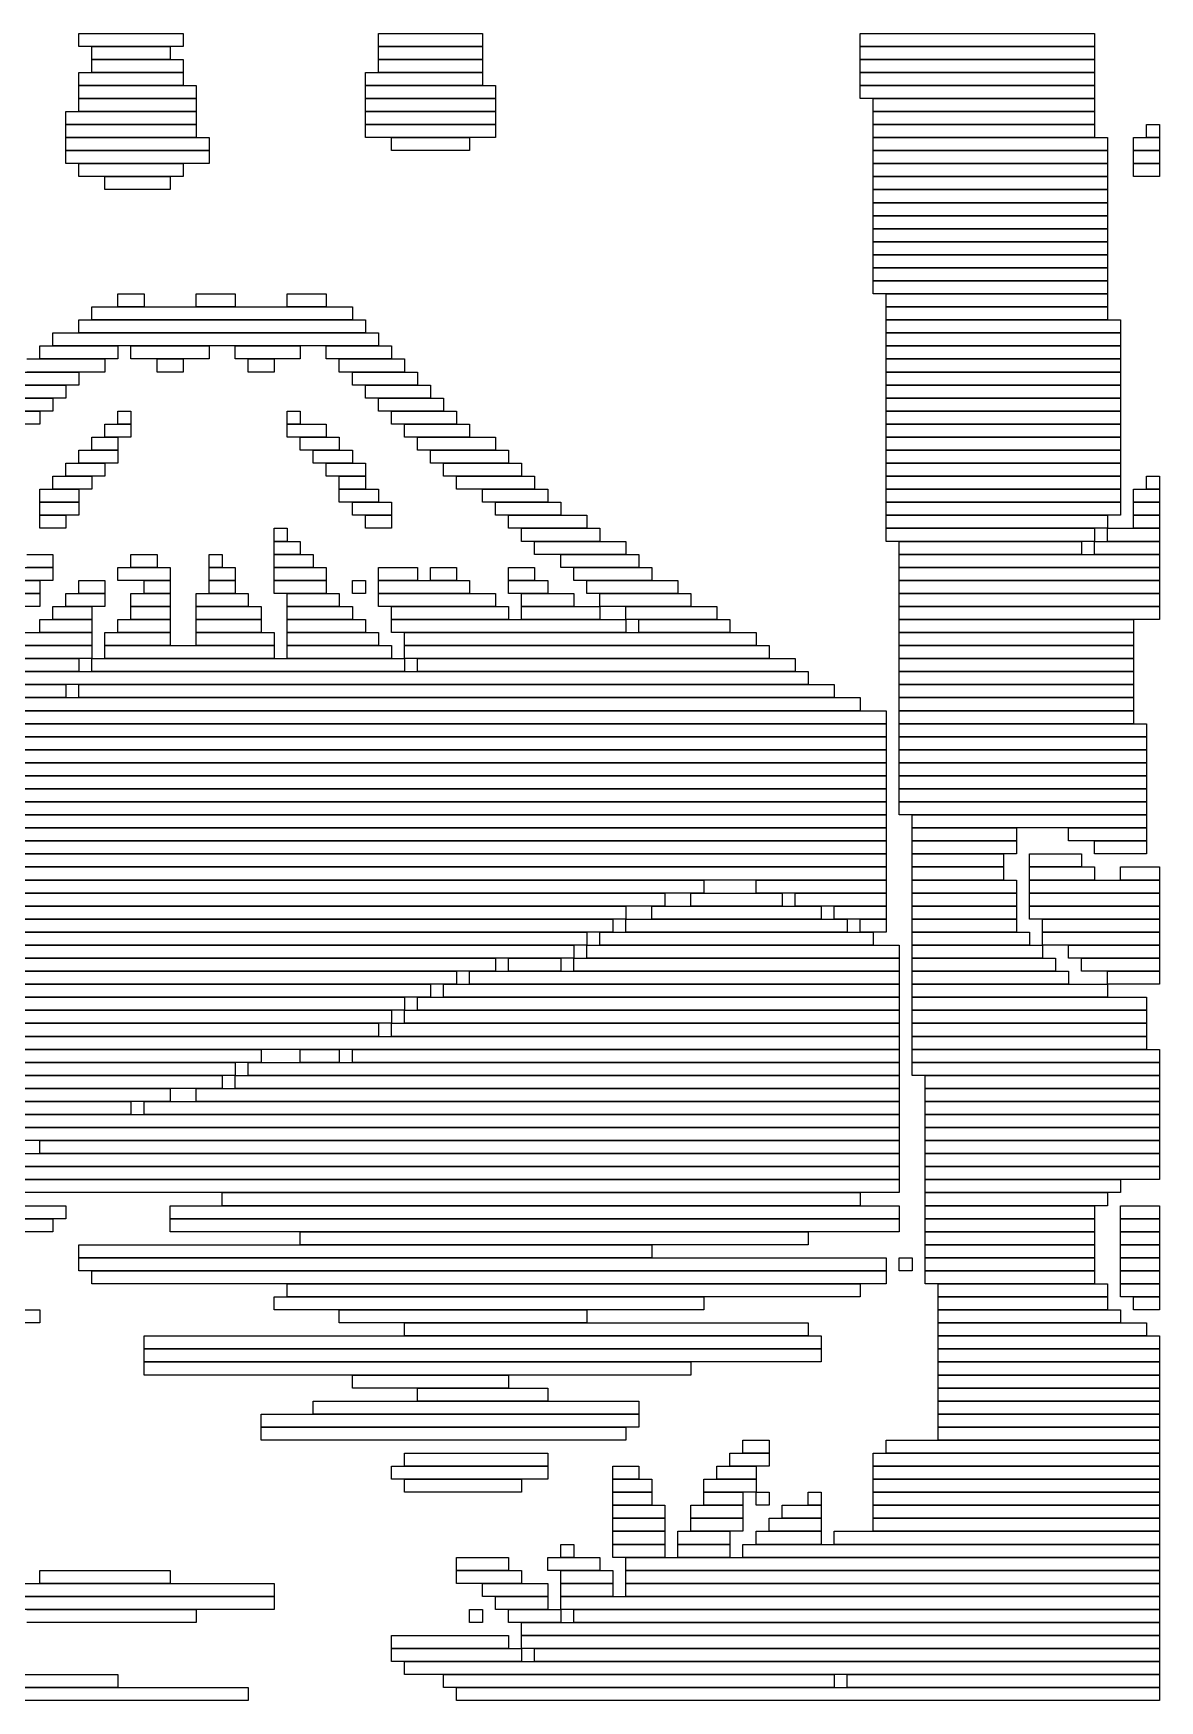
# Model space of a CAD drawing. Extents: x 432 to 591, y 448 to 576.
# Drawn here: x 504.5 to 591, y 448 to 576 of the extents above; entities that cross this region are included whole.
import ezdxf

# ---------------------------------------------------------------- set-up
doc = ezdxf.new("R2010")
doc.units = 0

msp = doc.modelspace()

# ---------------------------------------------------------------- linework, layer by layer
for p, q in [((508, 576), (516, 576)), ((508, 575), (508, 576)), ((516, 576), (516, 575)), ((531, 576), (539, 576)), ((531, 575), (531, 576)), ((539, 576), (539, 575)), ((568, 576), (586, 576)), ((568, 575), (568, 576)), ((586, 576), (586, 575)), ((516, 575), (508, 575)), ((509, 575), (515, 575)), ((509, 574), (509, 575)), ((515, 575), (515, 574)), ((539, 575), (531, 575)), ((531, 575), (539, 575)), ((531, 574), (531, 575)), ((539, 575), (539, 574)), ((586, 575), (568, 575)), ((568, 575), (586, 575)), ((568, 574), (568, 575)), ((586, 575), (586, 574)), ((515, 574), (509, 574)), ((509, 574), (516, 574)), ((509, 573), (509, 574)), ((516, 574), (516, 573)), ((539, 574), (531, 574)), ((531, 574), (539, 574)), ((531, 573), (531, 574)), ((539, 574), (539, 573)), ((586, 574), (568, 574)), ((568, 574), (586, 574)), ((568, 573), (568, 574)), ((586, 574), (586, 573)), ((508, 573), (516, 573)), ((508, 572), (508, 573)), ((516, 573), (509, 573)), ((516, 573), (516, 572)), ((530, 573), (539, 573)), ((530, 572), (530, 573)), ((539, 573), (531, 573)), ((539, 573), (539, 572)), ((586, 573), (568, 573)), ((568, 573), (586, 573)), ((568, 572), (568, 573)), ((586, 573), (586, 572)), ((516, 572), (508, 572)), ((508, 572), (517, 572)), ((508, 571), (508, 572)), ((517, 571), (508, 571)), ((508, 571), (517, 571)), ((508, 570), (508, 571)), ((517, 572), (517, 571)), ((517, 571), (517, 570)), ((539, 572), (530, 572)), ((530, 572), (540, 572)), ((530, 571), (530, 572)), ((540, 571), (530, 571)), ((530, 571), (540, 571)), ((530, 570), (530, 571)), ((540, 572), (540, 571)), ((540, 571), (540, 570)), ((586, 572), (568, 572)), ((568, 572), (586, 572)), ((568, 571), (568, 572)), ((586, 571), (568, 571)), ((569, 571), (586, 571)), ((569, 570), (569, 571)), ((586, 572), (586, 571)), ((586, 571), (586, 570)), ((507, 570), (517, 570)), ((507, 569), (507, 570)), ((517, 570), (508, 570)), ((517, 570), (517, 569)), ((540, 570), (530, 570)), ((530, 570), (540, 570)), ((530, 569), (530, 570)), ((540, 570), (540, 569)), ((586, 570), (569, 570)), ((569, 570), (586, 570)), ((569, 569), (569, 570)), ((586, 570), (586, 569)), ((517, 569), (507, 569)), ((507, 569), (517, 569)), ((507, 568), (507, 569)), ((517, 569), (517, 568)), ((540, 569), (530, 569)), ((530, 569), (540, 569)), ((530, 568), (530, 569)), ((540, 569), (540, 568)), ((586, 569), (569, 569)), ((569, 569), (586, 569)), ((569, 568), (569, 569)), ((586, 569), (586, 568)), ((590, 569), (591, 569)), ((590, 568), (590, 569)), ((591, 569), (591, 568)), ((517, 568), (507, 568)), ((507, 568), (518, 568)), ((507, 567), (507, 568)), ((518, 568), (518, 567)), ((540, 568), (530, 568)), ((532, 568), (538, 568)), ((532, 567), (532, 568)), ((538, 568), (538, 567)), ((586, 568), (569, 568)), ((569, 568), (587, 568)), ((569, 567), (569, 568)), ((587, 568), (587, 567)), ((589, 568), (591, 568)), ((589, 567), (589, 568)), ((591, 568), (590, 568)), ((591, 568), (591, 567)), ((518, 567), (507, 567)), ((507, 567), (518, 567)), ((507, 566), (507, 567)), ((518, 566), (507, 566)), ((508, 566), (516, 566)), ((508, 565), (508, 566)), ((516, 566), (516, 565)), ((518, 567), (518, 566)), ((538, 567), (532, 567)), ((587, 567), (569, 567)), ((569, 567), (587, 567)), ((569, 566), (569, 567)), ((587, 566), (569, 566)), ((569, 566), (587, 566)), ((569, 565), (569, 566)), ((587, 567), (587, 566)), ((587, 566), (587, 565)), ((591, 567), (589, 567)), ((589, 567), (591, 567)), ((589, 566), (589, 567)), ((591, 566), (589, 566)), ((589, 566), (591, 566)), ((589, 565), (589, 566)), ((591, 567), (591, 566)), ((591, 566), (591, 565)), ((516, 565), (508, 565)), ((510, 565), (515, 565)), ((510, 564), (510, 565)), ((515, 565), (515, 564)), ((587, 565), (569, 565)), ((569, 565), (587, 565)), ((569, 564), (569, 565)), ((587, 565), (587, 564)), ((591, 565), (589, 565)), ((515, 564), (510, 564)), ((587, 564), (569, 564)), ((569, 564), (587, 564)), ((569, 563), (569, 564)), ((587, 564), (587, 563)), ((587, 563), (569, 563)), ((569, 563), (587, 563)), ((569, 562), (569, 563)), ((587, 562), (569, 562)), ((569, 562), (587, 562)), ((569, 561), (569, 562)), ((587, 563), (587, 562)), ((587, 562), (587, 561)), ((587, 561), (569, 561)), ((569, 561), (587, 561)), ((569, 560), (569, 561)), ((587, 561), (587, 560)), ((587, 560), (569, 560)), ((569, 560), (587, 560)), ((569, 559), (569, 560)), ((587, 560), (587, 559)), ((587, 559), (569, 559)), ((569, 559), (587, 559)), ((569, 558), (569, 559)), ((587, 559), (587, 558)), ((587, 558), (569, 558)), ((569, 558), (587, 558)), ((569, 557), (569, 558)), ((587, 557), (569, 557)), ((569, 557), (587, 557)), ((569, 556), (569, 557)), ((587, 558), (587, 557)), ((587, 557), (587, 556)), ((511, 556), (513, 556)), ((511, 555), (511, 556)), ((513, 556), (513, 555)), ((517, 556), (520, 556)), ((517, 555), (517, 556)), ((520, 556), (520, 555)), ((524, 556), (527, 556)), ((524, 555), (524, 556)), ((527, 556), (527, 555)), ((587, 556), (569, 556)), ((570, 556), (587, 556)), ((570, 555), (570, 556)), ((587, 556), (587, 555)), ((509, 555), (529, 555)), ((509, 554), (509, 555)), ((513, 555), (511, 555)), ((520, 555), (517, 555)), ((527, 555), (524, 555)), ((529, 555), (529, 554)), ((587, 555), (570, 555)), ((570, 555), (587, 555)), ((570, 554), (570, 555)), ((587, 555), (587, 554)), ((506, 553), (531, 553)), ((506, 552), (506, 553)), ((508, 554), (530, 554)), ((508, 553), (508, 554)), ((530, 553), (508, 553)), ((529, 554), (509, 554)), ((530, 554), (530, 553)), ((531, 553), (531, 552)), ((587, 554), (570, 554)), ((570, 554), (588, 554)), ((570, 553), (570, 554)), ((588, 553), (570, 553)), ((570, 553), (588, 553)), ((570, 552), (570, 553)), ((588, 554), (588, 553)), ((588, 553), (588, 552)), ((505, 552), (511, 552)), ((505, 551), (505, 552)), ((531, 552), (506, 552)), ((511, 552), (511, 551)), ((512, 552), (518, 552)), ((512, 551), (512, 552)), ((518, 552), (518, 551)), ((520, 552), (525, 552)), ((520, 551), (520, 552)), ((525, 552), (525, 551)), ((527, 552), (532, 552)), ((527, 551), (527, 552)), ((532, 552), (532, 551)), ((588, 552), (570, 552)), ((570, 552), (588, 552)), ((570, 551), (570, 552)), ((588, 552), (588, 551)), ((504, 551), (510, 551)), ((511, 551), (505, 551)), ((510, 551), (510, 550)), ((518, 551), (512, 551)), ((514, 551), (516, 551)), ((514, 550), (514, 551)), ((516, 551), (516, 550)), ((525, 551), (520, 551)), ((521, 551), (523, 551)), ((521, 550), (521, 551)), ((523, 551), (523, 550)), ((532, 551), (527, 551)), ((528, 551), (533, 551)), ((528, 550), (528, 551)), ((533, 551), (533, 550)), ((588, 551), (570, 551)), ((570, 551), (588, 551)), ((570, 550), (570, 551)), ((588, 551), (588, 550)), ((503, 550), (508, 550)), ((510, 550), (504, 550)), ((508, 550), (508, 549)), ((516, 550), (514, 550)), ((523, 550), (521, 550)), ((533, 550), (528, 550)), ((529, 550), (534, 550)), ((529, 549), (529, 550)), ((534, 550), (534, 549)), ((588, 550), (570, 550)), ((570, 550), (588, 550)), ((570, 549), (570, 550)), ((588, 550), (588, 549)), ((501, 548), (506, 548)), ((502, 549), (507, 549)), ((507, 548), (502, 548)), ((508, 549), (503, 549)), ((506, 548), (506, 547)), ((507, 549), (507, 548)), ((534, 549), (529, 549)), ((530, 549), (535, 549)), ((530, 548), (530, 549)), ((535, 548), (530, 548)), ((531, 548), (536, 548)), ((531, 547), (531, 548)), ((535, 549), (535, 548)), ((536, 548), (536, 547)), ((588, 549), (570, 549)), ((570, 549), (588, 549)), ((570, 548), (570, 549)), ((588, 548), (570, 548)), ((570, 548), (588, 548)), ((570, 547), (570, 548)), ((588, 549), (588, 548)), ((588, 548), (588, 547)), ((500, 547), (505, 547)), ((506, 547), (501, 547)), ((505, 547), (505, 546)), ((511, 547), (512, 547)), ((511, 546), (511, 547)), ((512, 547), (512, 546)), ((524, 547), (525, 547)), ((524, 546), (524, 547)), ((525, 547), (525, 546)), ((536, 547), (531, 547)), ((532, 547), (537, 547)), ((532, 546), (532, 547)), ((537, 547), (537, 546)), ((588, 547), (570, 547)), ((570, 547), (588, 547)), ((570, 546), (570, 547)), ((588, 547), (588, 546)), ((505, 546), (500, 546)), ((510, 546), (512, 546)), ((510, 545), (510, 546)), ((512, 546), (511, 546)), ((512, 546), (512, 545)), ((525, 546), (524, 546)), ((524, 546), (527, 546)), ((524, 545), (524, 546)), ((527, 546), (527, 545)), ((537, 546), (532, 546)), ((533, 546), (538, 546)), ((533, 545), (533, 546)), ((538, 546), (538, 545)), ((588, 546), (570, 546)), ((570, 546), (588, 546)), ((570, 545), (570, 546)), ((588, 546), (588, 545)), ((508, 544), (511, 544)), ((508, 543), (508, 544)), ((509, 545), (511, 545)), ((509, 544), (509, 545)), ((511, 544), (509, 544)), ((512, 545), (510, 545)), ((511, 545), (511, 544)), ((511, 544), (511, 543)), ((527, 545), (524, 545)), ((525, 545), (528, 545)), ((525, 544), (525, 545)), ((528, 544), (525, 544)), ((526, 544), (529, 544)), ((526, 543), (526, 544)), ((528, 545), (528, 544)), ((529, 544), (529, 543)), ((538, 545), (533, 545)), ((534, 545), (540, 545)), ((534, 544), (534, 545)), ((540, 544), (534, 544)), ((535, 544), (541, 544)), ((535, 543), (535, 544)), ((540, 545), (540, 544)), ((541, 544), (541, 543)), ((588, 545), (570, 545)), ((570, 545), (588, 545)), ((570, 544), (570, 545)), ((588, 544), (570, 544)), ((570, 544), (588, 544)), ((570, 543), (570, 544)), ((588, 545), (588, 544)), ((588, 544), (588, 543)), ((507, 543), (510, 543)), ((507, 542), (507, 543)), ((511, 543), (508, 543)), ((510, 543), (510, 542)), ((529, 543), (526, 543)), ((527, 543), (530, 543)), ((527, 542), (527, 543)), ((530, 543), (530, 542)), ((541, 543), (535, 543)), ((536, 543), (542, 543)), ((536, 542), (536, 543)), ((542, 543), (542, 542)), ((588, 543), (570, 543)), ((570, 543), (588, 543)), ((570, 542), (570, 543)), ((588, 543), (588, 542)), ((506, 542), (509, 542)), ((506, 541), (506, 542)), ((510, 542), (507, 542)), ((509, 542), (509, 541)), ((530, 542), (527, 542)), ((528, 542), (530, 542)), ((528, 541), (528, 542)), ((530, 542), (530, 541)), ((542, 542), (536, 542)), ((537, 542), (543, 542)), ((537, 541), (537, 542)), ((543, 542), (543, 541)), ((588, 542), (570, 542)), ((570, 542), (588, 542)), ((570, 541), (570, 542)), ((588, 542), (588, 541)), ((590, 542), (591, 542)), ((590, 541), (590, 542)), ((591, 542), (591, 541)), ((505, 541), (508, 541)), ((505, 540), (505, 541)), ((509, 541), (506, 541)), ((508, 541), (508, 540)), ((530, 541), (528, 541)), ((528, 541), (531, 541)), ((528, 540), (528, 541)), ((531, 541), (531, 540)), ((543, 541), (537, 541)), ((539, 541), (544, 541)), ((539, 540), (539, 541)), ((544, 541), (544, 540)), ((588, 541), (570, 541)), ((570, 541), (588, 541)), ((570, 540), (570, 541)), ((588, 541), (588, 540)), ((589, 541), (591, 541)), ((589, 540), (589, 541)), ((591, 541), (590, 541)), ((591, 541), (591, 540)), ((508, 540), (505, 540)), ((505, 540), (508, 540)), ((505, 539), (505, 540)), ((508, 539), (505, 539)), ((505, 539), (507, 539)), ((505, 538), (505, 539)), ((507, 539), (507, 538)), ((508, 540), (508, 539)), ((531, 540), (528, 540)), ((529, 540), (532, 540)), ((529, 539), (529, 540)), ((532, 539), (529, 539)), ((530, 539), (532, 539)), ((530, 538), (530, 539)), ((532, 540), (532, 539)), ((532, 539), (532, 538)), ((544, 540), (539, 540)), ((540, 540), (545, 540)), ((540, 539), (540, 540)), ((545, 539), (540, 539)), ((541, 539), (547, 539)), ((541, 538), (541, 539)), ((545, 540), (545, 539)), ((547, 539), (547, 538)), ((588, 540), (570, 540)), ((570, 540), (588, 540)), ((570, 539), (570, 540)), ((588, 539), (570, 539)), ((570, 539), (587, 539)), ((570, 538), (570, 539)), ((587, 539), (587, 538)), ((588, 540), (588, 539)), ((591, 540), (589, 540)), ((589, 540), (591, 540)), ((589, 539), (589, 540)), ((591, 539), (589, 539)), ((589, 539), (591, 539)), ((589, 538), (589, 539)), ((591, 540), (591, 539)), ((591, 539), (591, 538)), ((507, 538), (505, 538)), ((523, 538), (524, 538)), ((523, 537), (523, 538)), ((524, 538), (524, 537)), ((532, 538), (530, 538)), ((547, 538), (541, 538)), ((542, 538), (548, 538)), ((542, 537), (542, 538)), ((548, 538), (548, 537)), ((587, 538), (570, 538)), ((570, 538), (586, 538)), ((570, 537), (570, 538)), ((586, 538), (586, 537)), ((587, 538), (591, 538)), ((587, 537), (587, 538)), ((591, 538), (589, 538)), ((591, 538), (591, 537)), ((524, 537), (523, 537)), ((523, 537), (525, 537)), ((523, 536), (523, 537)), ((525, 537), (525, 536)), ((548, 537), (542, 537)), ((543, 537), (550, 537)), ((543, 536), (543, 537)), ((550, 537), (550, 536)), ((586, 537), (570, 537)), ((571, 537), (585, 537)), ((571, 536), (571, 537)), ((585, 537), (585, 536)), ((586, 537), (591, 537)), ((586, 536), (586, 537)), ((591, 537), (587, 537)), ((591, 537), (591, 536)), ((504, 536), (506, 536)), ((506, 536), (506, 535)), ((512, 536), (514, 536)), ((512, 535), (512, 536)), ((514, 536), (514, 535)), ((518, 536), (519, 536)), ((518, 535), (518, 536)), ((519, 536), (519, 535)), ((525, 536), (523, 536)), ((523, 536), (526, 536)), ((523, 535), (523, 536)), ((526, 536), (526, 535)), ((550, 536), (543, 536)), ((545, 536), (551, 536)), ((545, 535), (545, 536)), ((551, 536), (551, 535)), ((585, 536), (571, 536)), ((571, 536), (591, 536)), ((571, 535), (571, 536)), ((591, 536), (586, 536)), ((591, 536), (591, 535)), ((501, 534), (505, 534)), ((502, 535), (506, 535)), ((506, 534), (502, 534)), ((506, 535), (504, 535)), ((505, 534), (505, 533)), ((506, 535), (506, 534)), ((508, 534), (510, 534)), ((508, 533), (508, 534)), ((510, 534), (510, 533)), ((511, 535), (515, 535)), ((511, 534), (511, 535)), ((515, 534), (511, 534)), ((514, 535), (512, 535)), ((513, 534), (515, 534)), ((513, 533), (513, 534)), ((515, 535), (515, 534)), ((515, 534), (515, 533)), ((519, 535), (518, 535)), ((518, 535), (520, 535)), ((518, 534), (518, 535)), ((520, 534), (518, 534)), ((518, 534), (520, 534)), ((518, 533), (518, 534)), ((520, 535), (520, 534)), ((520, 534), (520, 533)), ((526, 535), (523, 535)), ((523, 535), (527, 535)), ((523, 534), (523, 535)), ((527, 534), (523, 534)), ((523, 534), (527, 534)), ((523, 533), (523, 534)), ((527, 535), (527, 534)), ((527, 534), (527, 533)), ((529, 534), (530, 534)), ((529, 533), (529, 534)), ((530, 534), (530, 533)), ((531, 535), (534, 535)), ((531, 534), (531, 535)), ((534, 534), (531, 534)), ((531, 534), (538, 534)), ((531, 533), (531, 534)), ((534, 535), (534, 534)), ((535, 535), (537, 535)), ((535, 534), (535, 535)), ((537, 534), (535, 534)), ((537, 535), (537, 534)), ((538, 534), (538, 533)), ((541, 535), (543, 535)), ((541, 534), (541, 535)), ((543, 534), (541, 534)), ((541, 534), (544, 534)), ((541, 533), (541, 534)), ((543, 535), (543, 534)), ((544, 534), (544, 533)), ((551, 535), (545, 535)), ((546, 535), (552, 535)), ((546, 534), (546, 535)), ((552, 534), (546, 534)), ((547, 534), (554, 534)), ((547, 533), (547, 534)), ((552, 535), (552, 534)), ((554, 534), (554, 533)), ((591, 535), (571, 535)), ((571, 535), (591, 535)), ((571, 534), (571, 535)), ((591, 534), (571, 534)), ((571, 534), (591, 534)), ((571, 533), (571, 534)), ((591, 535), (591, 534)), ((591, 534), (591, 533)), ((500, 533), (505, 533)), ((505, 533), (501, 533)), ((505, 533), (505, 532)), ((507, 533), (510, 533)), ((507, 532), (507, 533)), ((510, 533), (508, 533)), ((510, 533), (510, 532)), ((512, 533), (515, 533)), ((512, 532), (512, 533)), ((515, 533), (513, 533)), ((515, 533), (515, 532)), ((517, 533), (521, 533)), ((517, 532), (517, 533)), ((520, 533), (518, 533)), ((521, 533), (521, 532)), ((527, 533), (523, 533)), ((524, 533), (528, 533)), ((524, 532), (524, 533)), ((528, 533), (528, 532)), ((530, 533), (529, 533)), ((538, 533), (531, 533)), ((531, 533), (540, 533)), ((531, 532), (531, 533)), ((540, 533), (540, 532)), ((544, 533), (541, 533)), ((542, 533), (546, 533)), ((542, 532), (542, 533)), ((546, 533), (546, 532)), ((554, 533), (547, 533)), ((548, 533), (555, 533)), ((548, 532), (548, 533)), ((555, 533), (555, 532)), ((591, 533), (571, 533)), ((571, 533), (591, 533)), ((571, 532), (571, 533)), ((591, 533), (591, 532)), ((505, 532), (500, 532)), ((506, 532), (509, 532)), ((506, 531), (506, 532)), ((510, 532), (507, 532)), ((509, 532), (509, 531)), ((515, 532), (512, 532)), ((512, 532), (515, 532)), ((512, 531), (512, 532)), ((515, 532), (515, 531)), ((521, 532), (517, 532)), ((517, 532), (522, 532)), ((517, 531), (517, 532)), ((522, 532), (522, 531)), ((528, 532), (524, 532)), ((524, 532), (529, 532)), ((524, 531), (524, 532)), ((529, 532), (529, 531)), ((540, 532), (531, 532)), ((532, 532), (541, 532)), ((532, 531), (532, 532)), ((541, 532), (541, 531)), ((546, 532), (542, 532)), ((542, 532), (548, 532)), ((542, 531), (542, 532)), ((555, 532), (548, 532)), ((548, 532), (548, 531)), ((550, 532), (557, 532)), ((550, 531), (550, 532)), ((557, 532), (557, 531)), ((591, 532), (571, 532)), ((571, 532), (591, 532)), ((571, 531), (571, 532)), ((591, 532), (591, 531)), ((496, 530), (509, 530)), ((505, 531), (509, 531)), ((505, 530), (505, 531)), ((509, 530), (505, 530)), ((509, 531), (506, 531)), ((509, 531), (509, 530)), ((509, 530), (509, 529)), ((510, 530), (515, 530)), ((510, 529), (510, 530)), ((511, 531), (515, 531)), ((511, 530), (511, 531)), ((515, 530), (511, 530)), ((515, 531), (512, 531)), ((515, 531), (515, 530)), ((515, 530), (515, 529)), ((522, 531), (517, 531)), ((517, 531), (522, 531)), ((517, 530), (517, 531)), ((522, 530), (517, 530)), ((517, 530), (523, 530)), ((517, 529), (517, 530)), ((522, 531), (522, 530)), ((523, 530), (523, 529)), ((529, 531), (524, 531)), ((524, 531), (530, 531)), ((524, 530), (524, 531)), ((530, 530), (524, 530)), ((524, 530), (531, 530)), ((524, 529), (524, 530)), ((530, 531), (530, 530)), ((531, 530), (531, 529)), ((541, 531), (532, 531)), ((532, 531), (550, 531)), ((532, 530), (532, 531)), ((550, 530), (532, 530)), ((533, 530), (560, 530)), ((533, 529), (533, 530)), ((548, 531), (542, 531)), ((557, 531), (550, 531)), ((550, 531), (550, 530)), ((551, 531), (558, 531)), ((551, 530), (551, 531)), ((558, 530), (551, 530)), ((558, 531), (558, 530)), ((560, 530), (560, 529)), ((591, 531), (571, 531)), ((571, 531), (589, 531)), ((571, 530), (571, 531)), ((589, 530), (571, 530)), ((571, 530), (589, 530)), ((571, 529), (571, 530)), ((589, 531), (589, 530)), ((589, 530), (589, 529)), ((495, 529), (509, 529)), ((509, 529), (496, 529)), ((509, 529), (509, 528)), ((515, 529), (510, 529)), ((510, 529), (523, 529)), ((510, 528), (510, 529)), ((523, 529), (517, 529)), ((523, 529), (523, 528)), ((531, 529), (524, 529)), ((524, 529), (532, 529)), ((524, 528), (524, 529)), ((532, 529), (532, 528)), ((560, 529), (533, 529)), ((533, 529), (561, 529)), ((533, 528), (533, 529)), ((561, 529), (561, 528)), ((589, 529), (571, 529)), ((571, 529), (589, 529)), ((571, 528), (571, 529)), ((589, 529), (589, 528)), ((494, 528), (508, 528)), ((509, 528), (495, 528)), ((508, 528), (508, 527)), ((509, 528), (533, 528)), ((509, 527), (509, 528)), ((523, 528), (510, 528)), ((532, 528), (524, 528)), ((561, 528), (533, 528)), ((533, 528), (533, 527)), ((534, 528), (563, 528)), ((534, 527), (534, 528)), ((563, 528), (563, 527)), ((589, 528), (571, 528)), ((571, 528), (589, 528)), ((571, 527), (571, 528)), ((589, 528), (589, 527)), ((472, 527), (564, 527)), ((508, 527), (494, 527)), ((533, 527), (509, 527)), ((563, 527), (534, 527)), ((564, 527), (564, 526)), ((589, 527), (571, 527)), ((571, 527), (589, 527)), ((571, 526), (571, 527)), ((589, 527), (589, 526)), ((469, 525), (568, 525)), ((471, 526), (507, 526)), ((507, 525), (471, 525)), ((564, 526), (472, 526)), ((507, 526), (507, 525)), ((508, 526), (566, 526)), ((508, 525), (508, 526)), ((566, 525), (508, 525)), ((566, 526), (566, 525)), ((568, 525), (568, 524)), ((589, 526), (571, 526)), ((571, 526), (589, 526)), ((571, 525), (571, 526)), ((589, 525), (571, 525)), ((571, 525), (589, 525)), ((571, 524), (571, 525)), ((589, 526), (589, 525)), ((589, 525), (589, 524)), ((467, 524), (570, 524)), ((568, 524), (469, 524)), ((570, 524), (570, 523)), ((589, 524), (571, 524)), ((571, 524), (589, 524)), ((571, 523), (571, 524)), ((589, 524), (589, 523)), ((466, 523), (570, 523)), ((570, 523), (467, 523)), ((570, 523), (570, 522)), ((589, 523), (571, 523)), ((571, 523), (590, 523)), ((571, 522), (571, 523)), ((590, 523), (590, 522)), ((462, 521), (570, 521)), ((464, 522), (570, 522)), ((570, 521), (464, 521)), ((570, 522), (466, 522)), ((570, 522), (570, 521)), ((570, 521), (570, 520)), ((590, 522), (571, 522)), ((571, 522), (590, 522)), ((571, 521), (571, 522)), ((590, 521), (571, 521)), ((571, 521), (590, 521)), ((571, 520), (571, 521)), ((590, 522), (590, 521)), ((590, 521), (590, 520)), ((460, 520), (570, 520)), ((570, 520), (462, 520)), ((570, 520), (570, 519)), ((590, 520), (571, 520)), ((571, 520), (590, 520)), ((571, 519), (571, 520)), ((590, 520), (590, 519)), ((458, 519), (570, 519)), ((570, 519), (460, 519)), ((570, 519), (570, 518)), ((590, 519), (571, 519)), ((571, 519), (590, 519)), ((571, 518), (571, 519)), ((590, 519), (590, 518)), ((456, 518), (570, 518)), ((570, 518), (458, 518)), ((570, 518), (570, 517)), ((590, 518), (571, 518)), ((571, 518), (590, 518)), ((571, 517), (571, 518)), ((590, 518), (590, 517)), ((454, 517), (570, 517)), ((570, 516), (454, 516)), ((454, 516), (570, 516)), ((570, 517), (456, 517)), ((570, 517), (570, 516)), ((570, 516), (570, 515)), ((590, 517), (571, 517)), ((571, 517), (590, 517)), ((571, 516), (571, 517)), ((590, 516), (571, 516)), ((572, 516), (590, 516)), ((572, 515), (572, 516)), ((590, 517), (590, 516)), ((590, 516), (590, 515)), ((570, 515), (454, 515)), ((454, 515), (570, 515)), ((570, 515), (570, 514)), ((590, 515), (572, 515)), ((572, 515), (580, 515)), ((572, 514), (572, 515)), ((580, 515), (580, 514)), ((584, 515), (590, 515)), ((584, 514), (584, 515)), ((590, 515), (590, 514)), ((570, 514), (454, 514)), ((454, 514), (570, 514)), ((570, 514), (570, 513)), ((580, 514), (572, 514)), ((572, 514), (580, 514)), ((572, 513), (572, 514)), ((580, 514), (580, 513)), ((590, 514), (584, 514)), ((586, 514), (590, 514)), ((586, 513), (586, 514)), ((590, 514), (590, 513)), ((570, 513), (454, 513)), ((454, 513), (570, 513)), ((570, 512), (454, 512)), ((454, 512), (570, 512)), ((570, 513), (570, 512)), ((570, 512), (570, 511)), ((580, 513), (572, 513)), ((572, 513), (579, 513)), ((572, 512), (572, 513)), ((579, 512), (572, 512)), ((572, 512), (579, 512)), ((572, 511), (572, 512)), ((579, 513), (579, 512)), ((579, 512), (579, 511)), ((581, 513), (585, 513)), ((581, 512), (581, 513)), ((585, 512), (581, 512)), ((581, 512), (586, 512)), ((581, 511), (581, 512)), ((585, 513), (585, 512)), ((590, 513), (586, 513)), ((586, 512), (586, 511)), ((588, 512), (591, 512)), ((588, 511), (588, 512)), ((591, 512), (591, 511)), ((570, 511), (454, 511)), ((454, 511), (556, 511)), ((556, 511), (556, 510)), ((560, 511), (570, 511)), ((560, 510), (560, 511)), ((570, 511), (570, 510)), ((579, 511), (572, 511)), ((572, 511), (580, 511)), ((572, 510), (572, 511)), ((580, 511), (580, 510)), ((586, 511), (581, 511)), ((581, 511), (591, 511)), ((581, 510), (581, 511)), ((591, 511), (588, 511)), ((591, 511), (591, 510)), ((556, 510), (454, 510)), ((454, 510), (553, 510)), ((553, 510), (553, 509)), ((555, 510), (562, 510)), ((555, 509), (555, 510)), ((570, 510), (560, 510)), ((562, 510), (562, 509)), ((563, 510), (570, 510)), ((563, 509), (563, 510)), ((570, 510), (570, 509)), ((580, 510), (572, 510)), ((572, 510), (580, 510)), ((572, 509), (572, 510)), ((580, 510), (580, 509)), ((591, 510), (581, 510)), ((581, 510), (591, 510)), ((581, 509), (581, 510)), ((591, 510), (591, 509)), ((553, 509), (454, 509)), ((454, 509), (550, 509)), ((550, 509), (550, 508)), ((552, 509), (565, 509)), ((552, 508), (552, 509)), ((562, 509), (555, 509)), ((570, 509), (563, 509)), ((565, 509), (565, 508)), ((566, 509), (570, 509)), ((566, 508), (566, 509)), ((570, 509), (570, 508)), ((580, 509), (572, 509)), ((572, 509), (580, 509)), ((572, 508), (572, 509)), ((580, 509), (580, 508)), ((591, 509), (581, 509)), ((581, 509), (591, 509)), ((581, 508), (581, 509)), ((591, 509), (591, 508)), ((550, 508), (454, 508)), ((454, 508), (549, 508)), ((549, 507), (454, 507)), ((465, 507), (547, 507)), ((547, 507), (547, 506)), ((548, 507), (569, 507)), ((548, 506), (548, 507)), ((549, 508), (549, 507)), ((550, 508), (567, 508)), ((550, 507), (550, 508)), ((567, 507), (550, 507)), ((565, 508), (552, 508)), ((570, 508), (566, 508)), ((567, 508), (567, 507)), ((568, 508), (570, 508)), ((568, 507), (568, 508)), ((570, 507), (568, 507)), ((569, 507), (569, 506)), ((570, 508), (570, 507)), ((580, 508), (572, 508)), ((572, 508), (580, 508)), ((572, 507), (572, 508)), ((580, 507), (572, 507)), ((572, 507), (581, 507)), ((572, 506), (572, 507)), ((580, 508), (580, 507)), ((591, 508), (581, 508)), ((581, 507), (581, 506)), ((582, 508), (591, 508)), ((582, 507), (582, 508)), ((591, 507), (582, 507)), ((582, 507), (591, 507)), ((582, 506), (582, 507)), ((591, 508), (591, 507)), ((591, 507), (591, 506)), ((547, 506), (465, 506)), ((470, 506), (546, 506)), ((546, 506), (546, 505)), ((547, 506), (571, 506)), ((547, 505), (547, 506)), ((569, 506), (548, 506)), ((571, 506), (571, 505)), ((581, 506), (572, 506)), ((572, 506), (582, 506)), ((572, 505), (572, 506)), ((591, 506), (582, 506)), ((582, 506), (582, 505)), ((584, 506), (591, 506)), ((584, 505), (584, 506)), ((591, 506), (591, 505)), ((546, 505), (470, 505)), ((471, 505), (540, 505)), ((540, 505), (540, 504)), ((541, 505), (545, 505)), ((541, 504), (541, 505)), ((545, 505), (545, 504)), ((546, 505), (571, 505)), ((546, 504), (546, 505)), ((571, 505), (547, 505)), ((571, 505), (571, 504)), ((582, 505), (572, 505)), ((572, 505), (583, 505)), ((572, 504), (572, 505)), ((583, 505), (583, 504)), ((591, 505), (584, 505)), ((585, 505), (591, 505)), ((585, 504), (585, 505)), ((591, 505), (591, 504)), ((454, 504), (537, 504)), ((540, 504), (471, 504)), ((537, 504), (537, 503)), ((538, 504), (571, 504)), ((538, 503), (538, 504)), ((545, 504), (541, 504)), ((571, 504), (546, 504)), ((571, 504), (571, 503)), ((583, 504), (572, 504)), ((572, 504), (584, 504)), ((572, 503), (572, 504)), ((584, 504), (584, 503)), ((591, 504), (585, 504)), ((587, 504), (591, 504)), ((587, 503), (587, 504)), ((591, 504), (591, 503)), ((453, 503), (535, 503)), ((535, 502), (453, 502)), ((453, 502), (533, 502)), ((537, 503), (454, 503)), ((533, 502), (533, 501)), ((534, 502), (571, 502)), ((534, 501), (534, 502)), ((535, 503), (535, 502)), ((536, 503), (571, 503)), ((536, 502), (536, 503)), ((571, 502), (536, 502)), ((571, 503), (538, 503)), ((571, 503), (571, 502)), ((571, 502), (571, 501)), ((584, 503), (572, 503)), ((572, 503), (587, 503)), ((572, 502), (572, 503)), ((587, 502), (572, 502)), ((572, 502), (590, 502)), ((572, 501), (572, 502)), ((591, 503), (587, 503)), ((587, 503), (587, 502)), ((590, 502), (590, 501)), ((533, 501), (453, 501)), ((481, 501), (532, 501)), ((532, 501), (532, 500)), ((533, 501), (571, 501)), ((533, 500), (533, 501)), ((571, 501), (534, 501)), ((571, 501), (571, 500)), ((590, 501), (572, 501)), ((572, 501), (590, 501)), ((572, 500), (572, 501)), ((590, 501), (590, 500)), ((532, 500), (481, 500)), ((483, 500), (531, 500)), ((531, 500), (531, 499)), ((532, 500), (571, 500)), ((532, 499), (532, 500)), ((571, 500), (533, 500)), ((571, 500), (571, 499)), ((590, 500), (572, 500)), ((572, 500), (590, 500)), ((572, 499), (572, 500)), ((590, 500), (590, 499)), ((453, 499), (571, 499)), ((571, 498), (453, 498)), ((453, 498), (522, 498)), ((531, 499), (483, 499)), ((522, 498), (522, 497)), ((525, 498), (528, 498)), ((525, 497), (525, 498)), ((528, 498), (528, 497)), ((529, 498), (571, 498)), ((529, 497), (529, 498)), ((571, 499), (532, 499)), ((571, 499), (571, 498)), ((571, 498), (571, 497)), ((590, 499), (572, 499)), ((572, 499), (590, 499)), ((572, 498), (572, 499)), ((590, 498), (572, 498)), ((572, 498), (591, 498)), ((572, 497), (572, 498)), ((590, 499), (590, 498)), ((591, 498), (591, 497)), ((522, 497), (453, 497)), ((491, 497), (520, 497)), ((520, 497), (520, 496)), ((521, 497), (571, 497)), ((521, 496), (521, 497)), ((528, 497), (525, 497)), ((571, 497), (529, 497)), ((571, 497), (571, 496)), ((591, 497), (572, 497)), ((572, 497), (591, 497)), ((572, 496), (572, 497)), ((591, 497), (591, 496)), ((520, 496), (491, 496)), ((493, 496), (519, 496)), ((519, 496), (519, 495)), ((520, 496), (571, 496)), ((520, 495), (520, 496)), ((571, 496), (521, 496)), ((571, 496), (571, 495)), ((591, 496), (572, 496)), ((573, 496), (591, 496)), ((573, 495), (573, 496)), ((591, 496), (591, 495)), ((519, 495), (493, 495)), ((495, 495), (515, 495)), ((515, 495), (515, 494)), ((517, 495), (571, 495)), ((517, 494), (517, 495)), ((571, 495), (520, 495)), ((571, 495), (571, 494)), ((591, 495), (573, 495)), ((573, 495), (591, 495)), ((573, 494), (573, 495)), ((591, 495), (591, 494)), ((453, 493), (571, 493)), ((515, 494), (495, 494)), ((497, 494), (512, 494)), ((512, 493), (497, 493)), ((512, 494), (512, 493)), ((513, 494), (571, 494)), ((513, 493), (513, 494)), ((571, 493), (513, 493)), ((571, 494), (517, 494)), ((571, 494), (571, 493)), ((571, 493), (571, 492)), ((591, 494), (573, 494)), ((573, 494), (591, 494)), ((573, 493), (573, 494)), ((591, 493), (573, 493)), ((573, 493), (591, 493)), ((573, 492), (573, 493)), ((591, 494), (591, 493)), ((591, 493), (591, 492)), ((571, 492), (453, 492)), ((453, 492), (571, 492)), ((571, 492), (571, 491)), ((591, 492), (573, 492)), ((573, 492), (591, 492)), ((573, 491), (573, 492)), ((591, 492), (591, 491)), ((571, 491), (453, 491)), ((505, 491), (571, 491)), ((505, 490), (505, 491)), ((571, 491), (571, 490)), ((591, 491), (573, 491)), ((573, 491), (591, 491)), ((573, 490), (573, 491)), ((591, 491), (591, 490)), ((452, 489), (571, 489)), ((453, 490), (571, 490)), ((571, 489), (453, 489)), ((571, 490), (505, 490)), ((571, 490), (571, 489)), ((571, 489), (571, 488)), ((591, 490), (573, 490)), ((573, 490), (591, 490)), ((573, 489), (573, 490)), ((591, 489), (573, 489)), ((573, 489), (591, 489)), ((573, 488), (573, 489)), ((591, 490), (591, 489)), ((591, 489), (591, 488)), ((571, 488), (452, 488)), ((453, 488), (571, 488)), ((571, 488), (571, 487)), ((591, 488), (573, 488)), ((573, 488), (588, 488)), ((573, 487), (573, 488)), ((588, 488), (588, 487)), ((571, 487), (453, 487)), ((519, 487), (568, 487)), ((519, 486), (519, 487)), ((568, 487), (568, 486)), ((588, 487), (573, 487)), ((573, 487), (587, 487)), ((573, 486), (573, 487)), ((587, 487), (587, 486)), ((453, 486), (507, 486)), ((507, 486), (507, 485)), ((515, 486), (571, 486)), ((515, 485), (515, 486)), ((568, 486), (519, 486)), ((571, 486), (571, 485)), ((587, 486), (573, 486)), ((573, 486), (586, 486)), ((573, 485), (573, 486)), ((586, 486), (586, 485)), ((588, 486), (591, 486)), ((588, 485), (588, 486)), ((591, 486), (591, 485)), ((507, 485), (453, 485)), ((453, 485), (506, 485)), ((506, 484), (453, 484)), ((506, 485), (506, 484)), ((571, 485), (515, 485)), ((515, 485), (571, 485)), ((515, 484), (515, 485)), ((571, 484), (515, 484)), ((525, 484), (564, 484)), ((525, 483), (525, 484)), ((564, 484), (564, 483)), ((571, 485), (571, 484)), ((586, 485), (573, 485)), ((573, 485), (586, 485)), ((573, 484), (573, 485)), ((586, 484), (573, 484)), ((573, 484), (586, 484)), ((573, 483), (573, 484)), ((586, 485), (586, 484)), ((586, 484), (586, 483)), ((591, 485), (588, 485)), ((588, 485), (591, 485)), ((588, 484), (588, 485)), ((591, 484), (588, 484)), ((588, 484), (591, 484)), ((588, 483), (588, 484)), ((591, 485), (591, 484)), ((591, 484), (591, 483)), ((508, 483), (552, 483)), ((508, 482), (508, 483)), ((564, 483), (525, 483)), ((552, 483), (552, 482)), ((586, 483), (573, 483)), ((573, 483), (586, 483)), ((573, 482), (573, 483)), ((586, 483), (586, 482)), ((591, 483), (588, 483)), ((588, 483), (591, 483)), ((588, 482), (588, 483)), ((591, 483), (591, 482)), ((552, 482), (508, 482)), ((508, 482), (570, 482)), ((508, 481), (508, 482)), ((570, 482), (570, 481)), ((571, 482), (572, 482)), ((571, 481), (571, 482)), ((572, 482), (572, 481)), ((586, 482), (573, 482)), ((573, 482), (586, 482)), ((573, 481), (573, 482)), ((586, 482), (586, 481)), ((591, 482), (588, 482)), ((588, 482), (591, 482)), ((588, 481), (588, 482)), ((591, 482), (591, 481)), ((570, 481), (508, 481)), ((509, 481), (570, 481)), ((509, 480), (509, 481)), ((570, 480), (509, 480)), ((524, 480), (568, 480)), ((524, 479), (524, 480)), ((568, 480), (568, 479)), ((570, 481), (570, 480)), ((572, 481), (571, 481)), ((586, 481), (573, 481)), ((573, 481), (586, 481)), ((573, 480), (573, 481)), ((586, 480), (573, 480)), ((574, 480), (587, 480)), ((574, 479), (574, 480)), ((586, 481), (586, 480)), ((587, 480), (587, 479)), ((591, 481), (588, 481)), ((588, 481), (591, 481)), ((588, 480), (588, 481)), ((591, 480), (588, 480)), ((588, 480), (591, 480)), ((588, 479), (588, 480)), ((591, 481), (591, 480)), ((591, 480), (591, 479)), ((523, 479), (556, 479)), ((523, 478), (523, 479)), ((568, 479), (524, 479)), ((556, 479), (556, 478)), ((587, 479), (574, 479)), ((574, 479), (587, 479)), ((574, 478), (574, 479)), ((587, 479), (587, 478)), ((591, 479), (588, 479)), ((589, 479), (591, 479)), ((589, 478), (589, 479)), ((591, 479), (591, 478)), ((461, 478), (505, 478)), ((505, 478), (505, 477)), ((556, 478), (523, 478)), ((528, 478), (547, 478)), ((528, 477), (528, 478)), ((547, 478), (547, 477)), ((587, 478), (574, 478)), ((574, 478), (588, 478)), ((574, 477), (574, 478)), ((588, 478), (588, 477)), ((591, 478), (589, 478)), ((505, 477), (461, 477)), ((547, 477), (528, 477)), ((533, 477), (564, 477)), ((533, 476), (533, 477)), ((564, 477), (564, 476)), ((588, 477), (574, 477)), ((574, 477), (590, 477)), ((574, 476), (574, 477)), ((590, 477), (590, 476)), ((513, 476), (565, 476)), ((513, 475), (513, 476)), ((565, 475), (513, 475)), ((513, 475), (565, 475)), ((513, 474), (513, 475)), ((564, 476), (533, 476)), ((565, 476), (565, 475)), ((565, 475), (565, 474)), ((590, 476), (574, 476)), ((574, 476), (591, 476)), ((574, 475), (574, 476)), ((591, 475), (574, 475)), ((574, 475), (591, 475)), ((574, 474), (574, 475)), ((591, 476), (591, 475)), ((591, 475), (591, 474)), ((565, 474), (513, 474)), ((513, 474), (555, 474)), ((513, 473), (513, 474)), ((555, 474), (555, 473)), ((591, 474), (574, 474)), ((574, 474), (591, 474)), ((574, 473), (574, 474)), ((591, 474), (591, 473)), ((555, 473), (513, 473)), ((529, 473), (541, 473)), ((529, 472), (529, 473)), ((541, 473), (541, 472)), ((591, 473), (574, 473)), ((574, 473), (591, 473)), ((574, 472), (574, 473)), ((591, 473), (591, 472)), ((541, 472), (529, 472)), ((534, 472), (544, 472)), ((534, 471), (534, 472)), ((544, 472), (544, 471)), ((591, 472), (574, 472)), ((574, 472), (591, 472)), ((574, 471), (574, 472)), ((591, 472), (591, 471)), ((522, 470), (551, 470)), ((522, 469), (522, 470)), ((526, 471), (551, 471)), ((526, 470), (526, 471)), ((551, 470), (526, 470)), ((544, 471), (534, 471)), ((551, 471), (551, 470)), ((551, 470), (551, 469)), ((591, 471), (574, 471)), ((574, 471), (591, 471)), ((574, 470), (574, 471)), ((591, 470), (574, 470)), ((574, 470), (591, 470)), ((574, 469), (574, 470)), ((591, 471), (591, 470)), ((591, 470), (591, 469)), ((551, 469), (522, 469)), ((522, 469), (550, 469)), ((522, 468), (522, 469)), ((550, 469), (550, 468)), ((591, 469), (574, 469)), ((574, 469), (591, 469)), ((574, 468), (574, 469)), ((591, 469), (591, 468)), ((550, 468), (522, 468)), ((559, 468), (561, 468)), ((559, 467), (559, 468)), ((561, 468), (561, 467)), ((570, 468), (591, 468)), ((570, 467), (570, 468)), ((591, 468), (574, 468)), ((591, 468), (591, 467)), ((532, 466), (544, 466)), ((532, 465), (532, 466)), ((533, 467), (544, 467)), ((533, 466), (533, 467)), ((544, 466), (533, 466)), ((544, 467), (544, 466)), ((544, 466), (544, 465)), ((549, 466), (551, 466)), ((549, 465), (549, 466)), ((551, 466), (551, 465)), ((557, 466), (560, 466)), ((557, 465), (557, 466)), ((558, 467), (561, 467)), ((558, 466), (558, 467)), ((561, 466), (558, 466)), ((561, 467), (559, 467)), ((560, 466), (560, 465)), ((561, 467), (561, 466)), ((569, 467), (591, 467)), ((569, 466), (569, 467)), ((591, 466), (569, 466)), ((569, 466), (591, 466)), ((569, 465), (569, 466)), ((591, 467), (570, 467)), ((591, 467), (591, 466)), ((591, 466), (591, 465)), ((544, 465), (532, 465)), ((533, 465), (542, 465)), ((533, 464), (533, 465)), ((542, 465), (542, 464)), ((551, 465), (549, 465)), ((549, 465), (552, 465)), ((549, 464), (549, 465)), ((552, 465), (552, 464)), ((556, 465), (560, 465)), ((556, 464), (556, 465)), ((560, 465), (557, 465)), ((560, 465), (560, 464)), ((591, 465), (569, 465)), ((569, 465), (591, 465)), ((569, 464), (569, 465)), ((591, 465), (591, 464)), ((542, 464), (533, 464)), ((552, 464), (549, 464)), ((549, 464), (552, 464)), ((549, 463), (549, 464)), ((552, 464), (552, 463)), ((560, 464), (556, 464)), ((556, 464), (559, 464)), ((556, 463), (556, 464)), ((559, 464), (559, 463)), ((560, 464), (561, 464)), ((560, 463), (560, 464)), ((561, 464), (561, 463)), ((564, 464), (565, 464)), ((564, 463), (564, 464)), ((565, 464), (565, 463)), ((591, 464), (569, 464)), ((569, 464), (591, 464)), ((569, 463), (569, 464)), ((591, 464), (591, 463)), ((552, 463), (549, 463)), ((549, 463), (553, 463)), ((549, 462), (549, 463)), ((553, 463), (553, 462)), ((555, 463), (559, 463)), ((555, 462), (555, 463)), ((559, 463), (556, 463)), ((559, 463), (559, 462)), ((561, 463), (560, 463)), ((562, 463), (565, 463)), ((562, 462), (562, 463)), ((565, 463), (564, 463)), ((565, 463), (565, 462)), ((591, 463), (569, 463)), ((569, 463), (591, 463)), ((569, 462), (569, 463)), ((591, 463), (591, 462)), ((553, 462), (549, 462)), ((549, 462), (553, 462)), ((549, 461), (549, 462)), ((553, 461), (549, 461)), ((549, 461), (553, 461)), ((549, 460), (549, 461)), ((553, 462), (553, 461)), ((553, 461), (553, 460)), ((554, 461), (558, 461)), ((554, 460), (554, 461)), ((559, 462), (555, 462)), ((555, 462), (559, 462)), ((555, 461), (555, 462)), ((559, 461), (555, 461)), ((558, 461), (558, 460)), ((559, 462), (559, 461)), ((560, 461), (565, 461)), ((560, 460), (560, 461)), ((561, 462), (565, 462)), ((561, 461), (561, 462)), ((565, 461), (561, 461)), ((565, 462), (562, 462)), ((565, 462), (565, 461)), ((565, 461), (565, 460)), ((566, 461), (591, 461)), ((566, 460), (566, 461)), ((591, 462), (569, 462)), ((569, 462), (591, 462)), ((569, 461), (569, 462)), ((591, 461), (569, 461)), ((591, 462), (591, 461)), ((591, 461), (591, 460)), ((545, 460), (546, 460)), ((545, 459), (545, 460)), ((546, 460), (546, 459)), ((553, 460), (549, 460)), ((549, 460), (553, 460)), ((549, 459), (549, 460)), ((553, 460), (553, 459)), ((558, 460), (554, 460)), ((554, 460), (558, 460)), ((554, 459), (554, 460)), ((558, 460), (558, 459)), ((559, 460), (591, 460)), ((559, 459), (559, 460)), ((565, 460), (560, 460)), ((591, 460), (566, 460)), ((591, 460), (591, 459)), ((537, 459), (541, 459)), ((537, 458), (537, 459)), ((541, 459), (541, 458)), ((544, 459), (548, 459)), ((544, 458), (544, 459)), ((546, 459), (545, 459)), ((548, 459), (548, 458)), ((553, 459), (549, 459)), ((550, 459), (591, 459)), ((550, 458), (550, 459)), ((558, 459), (554, 459)), ((591, 459), (559, 459)), ((591, 459), (591, 458)), ((498, 457), (523, 457)), ((505, 458), (515, 458)), ((505, 457), (505, 458)), ((515, 457), (505, 457)), ((515, 458), (515, 457)), ((523, 457), (523, 456)), ((541, 458), (537, 458)), ((537, 458), (542, 458)), ((537, 457), (537, 458)), ((542, 457), (537, 457)), ((539, 457), (544, 457)), ((539, 456), (539, 457)), ((542, 458), (542, 457)), ((548, 458), (544, 458)), ((544, 457), (544, 456)), ((545, 458), (549, 458)), ((545, 457), (545, 458)), ((549, 457), (545, 457)), ((545, 457), (549, 457)), ((545, 456), (545, 457)), ((549, 458), (549, 457)), ((549, 457), (549, 456)), ((591, 458), (550, 458)), ((550, 458), (591, 458)), ((550, 457), (550, 458)), ((591, 457), (550, 457)), ((550, 457), (591, 457)), ((550, 456), (550, 457)), ((591, 458), (591, 457)), ((591, 457), (591, 456)), ((523, 456), (498, 456)), ((498, 456), (523, 456)), ((523, 456), (523, 455)), ((544, 456), (539, 456)), ((540, 456), (544, 456)), ((540, 455), (540, 456)), ((544, 456), (544, 455)), ((549, 456), (545, 456)), ((545, 456), (591, 456)), ((545, 455), (545, 456)), ((591, 456), (550, 456)), ((591, 456), (591, 455)), ((523, 455), (498, 455)), ((504, 455), (517, 455)), ((517, 455), (517, 454)), ((538, 455), (539, 455)), ((538, 454), (538, 455)), ((539, 455), (539, 454)), ((544, 455), (540, 455)), ((541, 455), (545, 455)), ((541, 454), (541, 455)), ((591, 455), (545, 455)), ((545, 455), (545, 454)), ((546, 455), (591, 455)), ((546, 454), (546, 455)), ((591, 455), (591, 454)), ((517, 454), (504, 454)), ((539, 454), (538, 454)), ((545, 454), (541, 454)), ((542, 454), (591, 454)), ((542, 453), (542, 454)), ((591, 454), (546, 454)), ((591, 454), (591, 453)), ((532, 453), (541, 453)), ((532, 452), (532, 453)), ((541, 452), (532, 452)), ((532, 452), (542, 452)), ((532, 451), (532, 452)), ((541, 453), (541, 452)), ((591, 453), (542, 453)), ((542, 453), (591, 453)), ((542, 452), (542, 453)), ((591, 452), (542, 452)), ((542, 452), (542, 451)), ((543, 452), (591, 452)), ((543, 451), (543, 452)), ((591, 453), (591, 452)), ((591, 452), (591, 451)), ((542, 451), (532, 451)), ((533, 451), (591, 451)), ((533, 450), (533, 451)), ((591, 451), (543, 451)), ((591, 451), (591, 450)), ((499, 450), (511, 450)), ((511, 450), (511, 449)), ((591, 450), (533, 450)), ((536, 450), (566, 450)), ((536, 449), (536, 450)), ((566, 450), (566, 449)), ((567, 450), (591, 450)), ((567, 449), (567, 450)), ((591, 450), (591, 449)), ((491, 449), (521, 449)), ((521, 448), (491, 448)), ((511, 449), (499, 449)), ((521, 449), (521, 448)), ((566, 449), (536, 449)), ((537, 449), (591, 449)), ((537, 448), (537, 449)), ((591, 448), (537, 448)), ((591, 449), (567, 449)), ((591, 449), (591, 448))]:
    msp.add_line(p, q)

doc.saveas('drawing.dxf')
